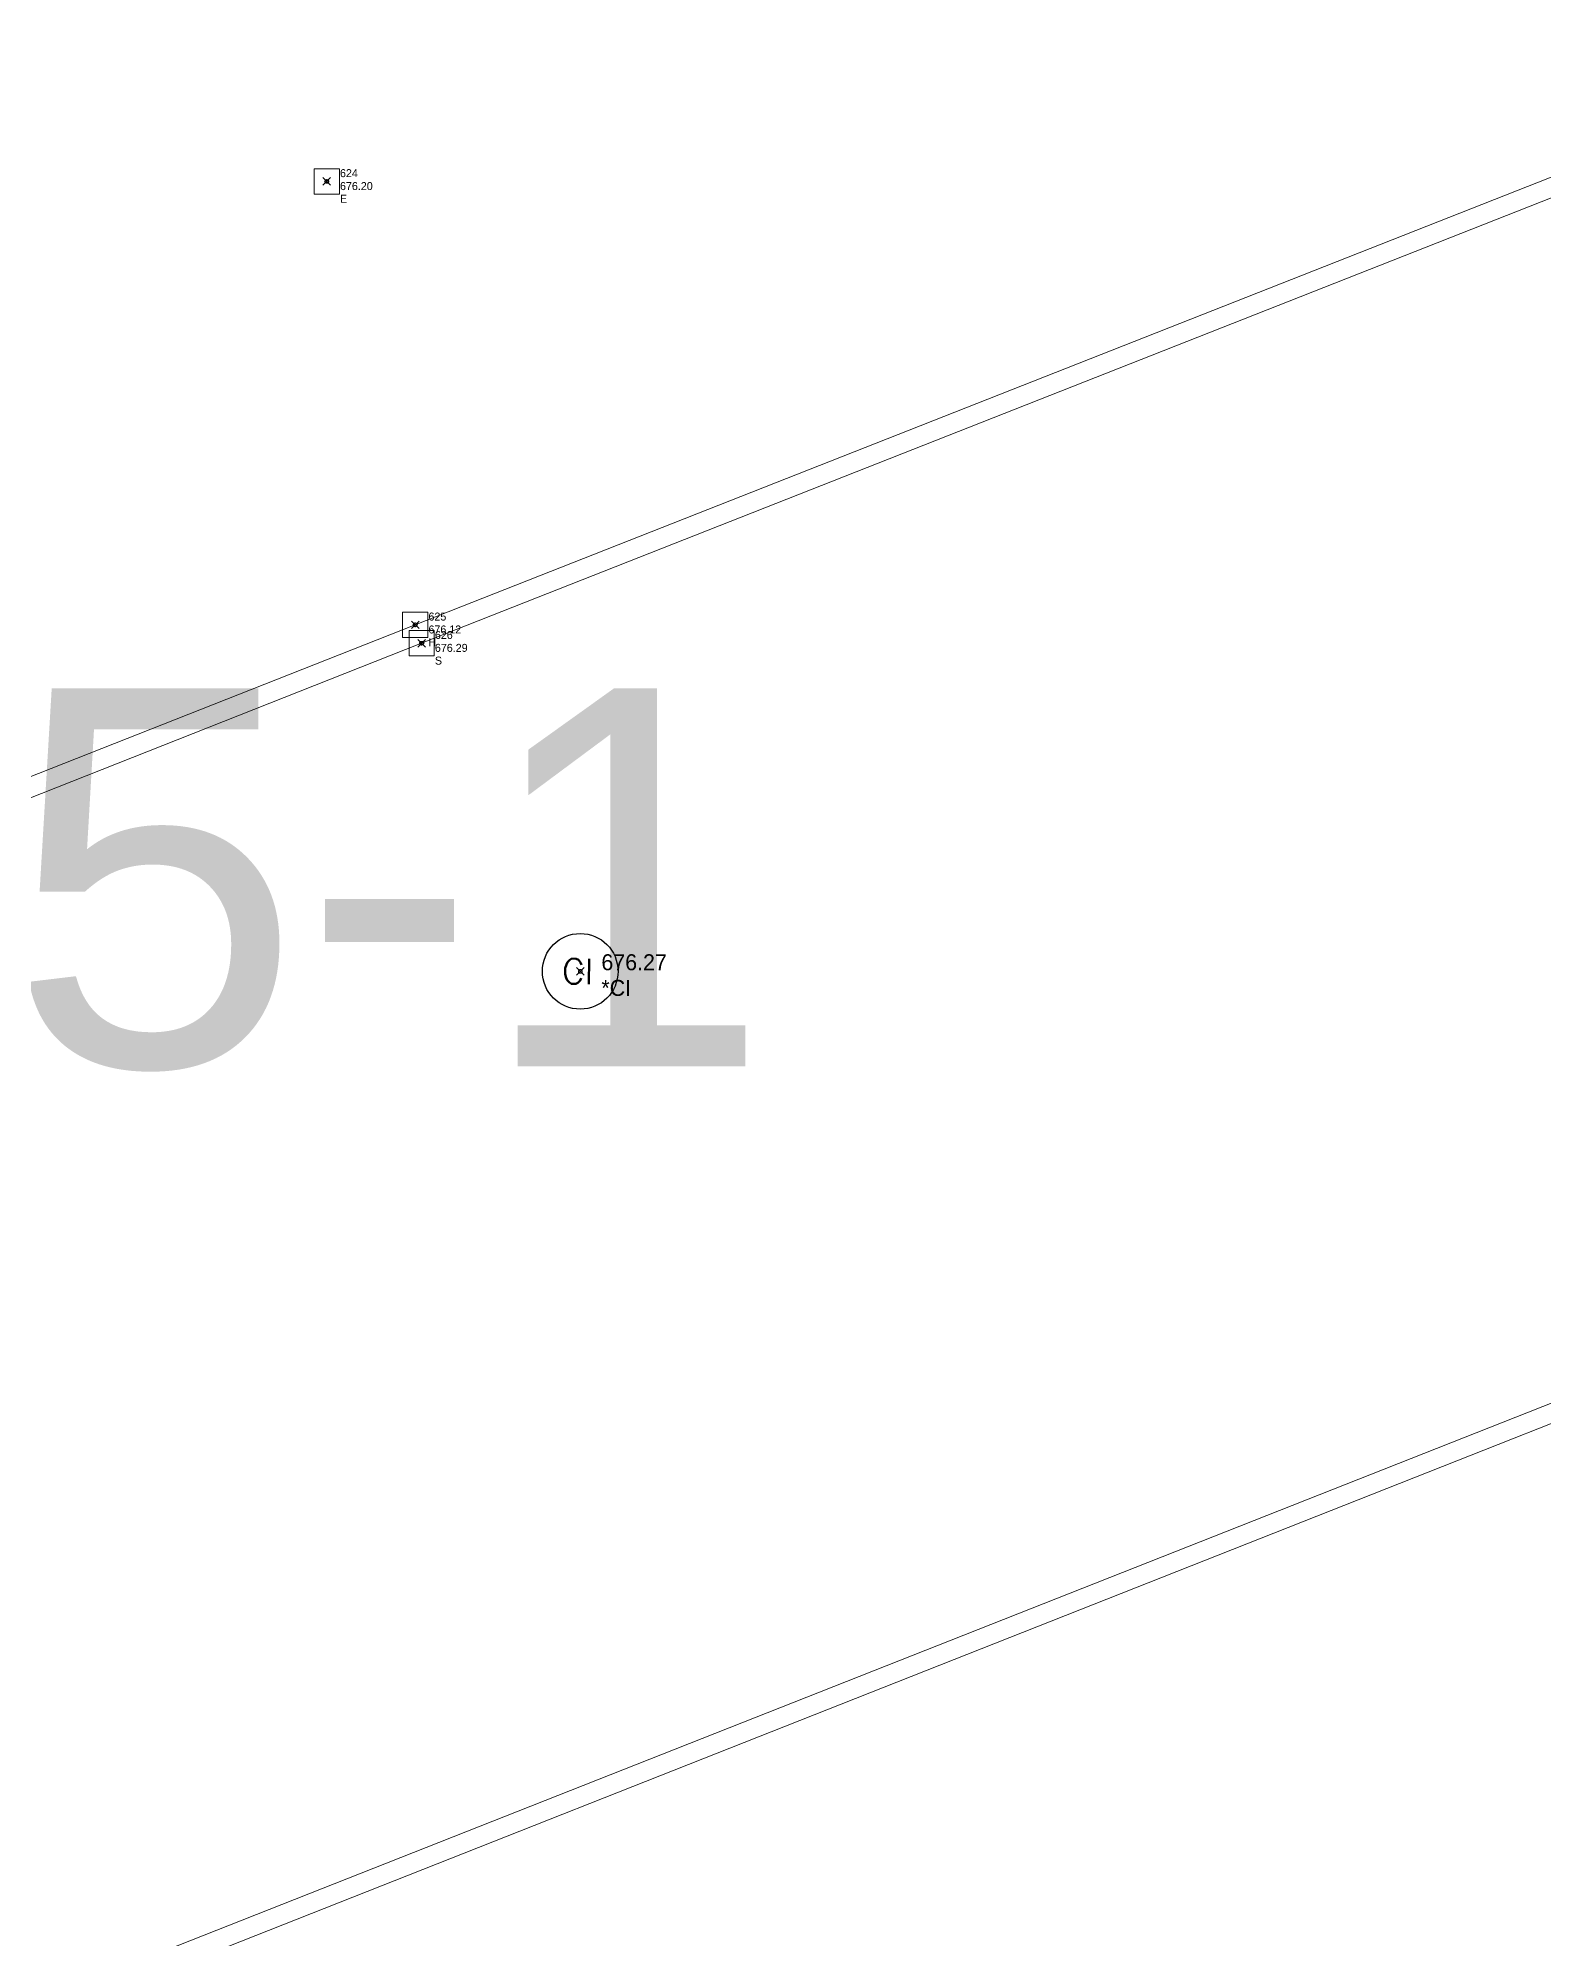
# Model space of a CAD drawing. Extents: x 350769 to 354978, y 6304672 to 6307963.
# Drawn here: x 352513.1 to 352525.05, y 6305406.01 to 6305421.09 of the extents above; entities that cross this region are included whole.
import ezdxf

# ---------------------------------------------------------------- set-up
doc = ezdxf.new("R2010")
doc.units = 0
doc.header["$PDMODE"] = 35
doc.header["$PDSIZE"] = 0.03
doc.linetypes.add('CONTINUOS', pattern=[0])
doc.layers.get('0').update_dxf_attribs({"linetype": 'CONTINUOUS'})
doc.layers.get('Defpoints').update_dxf_attribs({"linetype": 'CONTINUOUS'})
for name, color, linetype in [('02_Geo ext_Acotamiento', 7, 'CONTINUOUS'), ('1-PAVIMENTO', 161, 'CONTINUOUS'), ('1-PRS', 6, 'CONTINUOUS'), ('1-SOLERA', 212, 'CONTINUOUS'), ('2-ACHURADO VEREDA', 252, 'CONTINUOUS'), ('C-TINN', 5, 'CONTINUOUS'), ('V-NODE - 2013', 4, 'CONTINUOUS'), ('V-NODE DIC 2005', 4, 'CONTINUOUS'), ('V-NODE-TEXT 2013', 2, 'CONTINUOUS'), ('V-NODE-TEXT DIC 2005', 2, 'CONTINUOUS'), ('Z-CI', 253, 'CONTINUOUS')]:
    doc.layers.add(name, color=color, linetype=linetype)
doc.layers.add('0_ASD_TOPOGRAFIA_ELEMENTOS', color=9, linetype='CONTINUOS', lineweight=5, true_color=0xbdbdbd)
doc.styles.add('A', font='arial.ttf', dxfattribs={"height": 2})
doc.styles.add('ROMANS', font='romans.shx', dxfattribs={"width": 0.65})
doc.dimstyles.new('Principal', dxfattribs={"dimscale": 0, "dimtxt": 2, "dimasz": 2, "dimexe": 1, "dimexo": 1, "dimtad": 1, "dimrnd": 0.05, "dimzin": 1, "dimtxsty": 'ROMANS', "dimcen": 2.5, "dimclrt": 2, "dimaunit": 2, "dimadec": 0, "dimazin": 0, "dimtfac": 1, "dimtmove": 0, "dimatfit": 3, "dimfxl": 1, "dimfxlon": 1, "dimarcsym": 0})

# ---------------------------------------------------------------- blocks, each defined once
blk = doc.blocks.new('CI')
at = {"layer": 'Z-CI'}
blk.add_circle((0, 0), 1.2, dxfattribs=at)
at = {"layer": 'Z-CI', "style": 'ROMANS'}
blk.add_text('CI', height=0.8, rotation=360, dxfattribs=at).set_placement((-0.579, -0.402))
blk = doc.blocks.new('*U236', base_point=(352516.147, 6305416.29))
at = {"layer": 'V-NODE - 2013', "lineweight": -2}
blk.add_point((352516.147, 6305416.29), dxfattribs=at)
at = {"layer": 'V-NODE-TEXT 2013', "linetype": 'ByBlock', "char_height": 0.0635}
for s, insert, attachment_point in [('626', (352516.252, 6305416.323), 7), ('676.29', (352516.252, 6305416.285), 1), ('S', (352516.252, 6305416.184), 1)]:
    blk.add_mtext(s, dxfattribs=dict(at, insert=insert, attachment_point=attachment_point))
blk = doc.blocks.new('*U385', base_point=(352516.096, 6305416.436))
at = {"layer": 'V-NODE - 2013', "lineweight": -2}
blk.add_point((352516.096, 6305416.436), dxfattribs=at)
at = {"layer": 'V-NODE-TEXT 2013', "linetype": 'ByBlock', "char_height": 0.0635}
for s, insert, attachment_point in [('625', (352516.201, 6305416.469), 7), ('676.12', (352516.201, 6305416.431), 1), ('H', (352516.201, 6305416.33), 1)]:
    blk.add_mtext(s, dxfattribs=dict(at, insert=insert, attachment_point=attachment_point))
blk = doc.blocks.new('*U424', base_point=(352515.394, 6305419.954))
at = {"layer": 'V-NODE - 2013', "lineweight": -2}
blk.add_point((352515.394, 6305419.954), dxfattribs=at)
at = {"layer": 'V-NODE-TEXT 2013', "linetype": 'ByBlock', "char_height": 0.0635}
for s, insert, attachment_point in [('624', (352515.499, 6305419.987), 7), ('676.20', (352515.499, 6305419.949), 1), ('E', (352515.499, 6305419.848), 1)]:
    blk.add_mtext(s, dxfattribs=dict(at, insert=insert, attachment_point=attachment_point))
blk = doc.blocks.new('*D1236')
at = {"layer": '02_Geo ext_Acotamiento', "color": 0, "lineweight": -2, "transparency": 16777216}
blk.add_line((352474.045, 6305972.496), (352473.119, 6305978.179), dxfattribs=at)
at = {"layer": '02_Geo ext_Acotamiento', "color": 0, "transparency": 16777216}
blk.add_solid([(352473.283, 6305978.206), (352472.954, 6305978.153), (352472.958, 6305979.166)], dxfattribs=at)
at = {"layer": 'Defpoints', "color": 0, "transparency": 16777216}
for p in [(352472.958, 6305979.166), (352596.042, 6305224.025)]:
    blk.add_point(p, dxfattribs=at)
at = {"layer": '02_Geo ext_Acotamiento', "color": 2, "transparency": 16777216, "insert": (352474.582, 6305974.845), "char_height": 1, "attachment_point": 5, "rotation": 279.2575, "style": 'ROMANS'}
blk.add_mtext('R765,10', dxfattribs=at)
blk = doc.blocks.new('*U1327')
at = {"color": 0, "linetype": 'ByBlock', "lineweight": -2, "transparency": 16777216}
blk.add_point((0, 0), dxfattribs=at)
blk = doc.blocks.new('*U1622', base_point=(352517.474, 6305413.614))
at = {"layer": 'V-NODE-TEXT DIC 2005', "linetype": 'ByBlock', "char_height": 0.127}
for s, insert, attachment_point in [('676.27', (352517.641, 6305413.685), 4), ('*CI', (352517.641, 6305413.546), 1)]:
    blk.add_mtext(s, dxfattribs=dict(at, insert=insert, attachment_point=attachment_point))
blk = doc.blocks.new('*U1623', base_point=(352517.474, 6305413.614))
at = {"layer": 'V-NODE-TEXT DIC 2005', "color": 2, "lineweight": -2}
blk.add_blockref('*U1622', (352517.474, 6305413.614), dxfattribs=at)
blk = doc.blocks.new('*U4476', base_point=(352516.147, 6305416.29))
at = {"layer": 'V-NODE - 2013', "lineweight": -2}
blk.add_point((352516.147, 6305416.29), dxfattribs=at)
at = {"layer": 'V-NODE-TEXT 2013', "linetype": 'ByBlock', "char_height": 0.0635}
for s, insert, attachment_point in [('626', (352516.252, 6305416.323), 7), ('676.29', (352516.252, 6305416.285), 1), ('S', (352516.252, 6305416.184), 1)]:
    blk.add_mtext(s, dxfattribs=dict(at, insert=insert, attachment_point=attachment_point))
blk = doc.blocks.new('*U4631', base_point=(352516.096, 6305416.436))
at = {"layer": 'V-NODE - 2013', "lineweight": -2}
blk.add_point((352516.096, 6305416.436), dxfattribs=at)
at = {"layer": 'V-NODE-TEXT 2013', "linetype": 'ByBlock', "char_height": 0.0635}
for s, insert, attachment_point in [('625', (352516.201, 6305416.469), 7), ('676.12', (352516.201, 6305416.431), 1), ('H', (352516.201, 6305416.33), 1)]:
    blk.add_mtext(s, dxfattribs=dict(at, insert=insert, attachment_point=attachment_point))
blk = doc.blocks.new('*U4673', base_point=(352515.394, 6305419.954))
at = {"layer": 'V-NODE - 2013', "lineweight": -2}
blk.add_point((352515.394, 6305419.954), dxfattribs=at)
at = {"layer": 'V-NODE-TEXT 2013', "linetype": 'ByBlock', "char_height": 0.0635}
for s, insert, attachment_point in [('624', (352515.499, 6305419.987), 7), ('676.20', (352515.499, 6305419.949), 1), ('E', (352515.499, 6305419.848), 1)]:
    blk.add_mtext(s, dxfattribs=dict(at, insert=insert, attachment_point=attachment_point))
blk = doc.blocks.new('TOPOGRAFIA')
at = {"layer": '1-PAVIMENTO', "color": 9, "lineweight": 0, "true_color": 0xbdbdbd, "flags": 128}
blk.add_lwpolyline([(390444.268, 6302388.116), (390457.741, 6302393.434), (390468.498, 6302397.661), (390479.763, 6302402.113), (390491.069, 6302406.566), (390504.34, 6302411.797), (390516.096, 6302416.436), (390528.667, 6302421.39), (390542.311, 6302426.778), (390554.613, 6302431.626), (390569.19, 6302437.377), (390581.349, 6302442.198), (390592.357, 6302446.525), (390602.496, 6302450.542)], dxfattribs=at)
blk.add_lwpolyline([(390600.084, 6302439.685), (390582.401, 6302432.72), (390570.449, 6302428.014), (390558.301, 6302423.206), (390544.727, 6302417.864), (390528.676, 6302411.51), (390513.606, 6302405.553), (390499.246, 6302399.912), (390484.347, 6302393.994), (390469.727, 6302388.294), (390459.936, 6302384.461), (390447.798, 6302379.643, -0.019885)], format="xyb", dxfattribs=at)
at = {"layer": '1-SOLERA', "color": 9, "lineweight": 0, "true_color": 0xbdbdbd, "flags": 128}
for points in [[(390444.36, 6302387.966), (390457.762, 6302393.273), (390468.575, 6302397.519), (390479.829, 6302401.965), (390491.135, 6302406.422), (390504.423, 6302411.655), (390516.147, 6302416.29), (390528.739, 6302421.254), (390542.04, 6302426.48), (390554.717, 6302431.497), (390569.137, 6302437.209), (390581.385, 6302442.039), (390592.396, 6302446.375), (390602.55, 6302450.4)], [(390600.076, 6302439.845), (390582.373, 6302432.897), (390570.404, 6302428.15), (390558.26, 6302423.385), (390544.683, 6302418.005), (390528.579, 6302411.63), (390513.476, 6302405.667), (390499.207, 6302400.073), (390484.253, 6302394.132), (390469.648, 6302388.404), (390459.867, 6302384.585), (390447.738, 6302379.756)]]:
    blk.add_lwpolyline(points, dxfattribs=at)
at = {"layer": 'C-TINN', "color": 9, "linetype": 'Continuous', "lineweight": 0, "true_color": 0xbdbdbd}
for points, elevation in [([(390515.294, 6302419.854), (390515.294, 6302420.054), (390515.494, 6302420.054), (390515.494, 6302419.854), (390515.294, 6302419.854)], 676.201), ([(390515.996, 6302416.336), (390515.996, 6302416.536), (390516.196, 6302416.536), (390516.196, 6302416.336), (390515.996, 6302416.336)], 676.116), ([(390516.047, 6302416.19), (390516.047, 6302416.39), (390516.247, 6302416.39), (390516.247, 6302416.19), (390516.047, 6302416.19)], 676.287)]:
    blk.add_lwpolyline(points, dxfattribs=dict(at, elevation=elevation))
for p in [(390515.394, 6302419.954, 676.201), (390516.096, 6302416.436, 676.116), (390516.147, 6302416.29, 676.287)]:
    blk.add_point(p, dxfattribs=at)
at = {"color": 9, "lineweight": 0, "true_color": 0xbdbdbd}
for name, p in [('*U4673', (390515.394, 6302419.954)), ('*U4631', (390516.096, 6302416.436)), ('*U4476', (390516.147, 6302416.29))]:
    blk.add_blockref(name, p, dxfattribs=at)
at = {"layer": 'V-NODE DIC 2005', "color": 9, "lineweight": 0, "true_color": 0xbdbdbd, "rotation": 359.9963883938062}
blk.add_blockref('*U1327', (390517.406, 6302413.687), dxfattribs=at)
at = {"layer": 'V-NODE-TEXT DIC 2005', "color": 9, "lineweight": 0, "true_color": 0xbdbdbd, "rotation": 359.9963883938062}
blk.add_blockref('*U1623', (390517.406, 6302413.687), dxfattribs=at)
at = {"layer": 'Z-CI', "color": 9, "lineweight": 0, "true_color": 0xbdbdbd, "xscale": 0.25, "yscale": 0.25, "zscale": 0.25, "rotation": 359.0901018221344}
blk.add_blockref('CI', (390517.405, 6302413.687), dxfattribs=at)
at = {"layer": '1-PRS', "color": 9, "lineweight": 0, "true_color": 0xbdbdbd, "style": 'A'}
blk.add_text('TR5-1', height=3, dxfattribs=at).set_placement((390507.278, 6302412.933))

msp = doc.modelspace()

# ---------------------------------------------------------------- hatches: boundary and pattern name
at = {"layer": '2-ACHURADO VEREDA'}
h = msp.add_hatch(dxfattribs=at)
h.set_pattern_fill('ANSI32', color=256, scale=0.09)
edge = h.paths.add_edge_path()
edge.add_line((352494.157, 6305418.53), (352488.941, 6305416.427))
edge.add_line((352488.941, 6305416.427), (352489.942, 6305414.484))
edge.add_arc((352490.824, 6305415.746), 1.539, 235.046, 265.5321)
edge.add_line((352490.704, 6305414.211), (352494.697, 6305415.812))
edge.add_line((352494.697, 6305415.812), (352494.552, 6305416.257))
edge.add_line((352494.552, 6305416.257), (352502.709, 6305419.494))
edge.add_line((352502.709, 6305419.494), (352512.363, 6305423.326))
edge.add_line((352512.363, 6305423.326), (352522.849, 6305427.501))
edge.add_line((352522.849, 6305427.501), (352532.385, 6305431.239))
edge.add_line((352532.385, 6305431.239), (352541.168, 6305434.704))
edge.add_line((352541.168, 6305434.704), (352560.355, 6305442.352))
edge.add_line((352560.355, 6305442.352), (352574.057, 6305447.661))
edge.add_line((352574.057, 6305447.661), (352586.18, 6305452.427))
edge.add_line((352586.18, 6305452.427), (352599.796, 6305457.878))
edge.add_line((352599.796, 6305457.878), (352599.983, 6305460.901))
edge.add_line((352599.983, 6305460.901), (352599.939, 6305461.036))
edge.add_line((352599.939, 6305461.036), (352596.032, 6305459.42))
edge.add_line((352596.032, 6305459.42), (352585.207, 6305455.053))
edge.add_line((352585.207, 6305455.053), (352572.313, 6305449.916))
edge.add_line((352572.313, 6305449.916), (352559.381, 6305444.752))
edge.add_line((352559.381, 6305444.752), (352540.705, 6305437.224))
edge.add_line((352540.705, 6305437.224), (352531.498, 6305433.526))
edge.add_line((352531.498, 6305433.526), (352522.742, 6305429.978))
edge.add_line((352522.742, 6305429.978), (352511.784, 6305425.587))
edge.add_line((352511.784, 6305425.587), (352506.646, 6305423.549))
edge.add_line((352506.646, 6305423.549), (352502.028, 6305421.704))
edge.add_line((352502.028, 6305421.704), (352494.812, 6305418.794))
edge.add_line((352494.812, 6305418.794), (352495.181, 6305417.883))
edge.add_line((352495.181, 6305417.883), (352494.537, 6305417.593))
edge.add_line((352494.537, 6305417.593), (352494.157, 6305418.53))

# ---------------------------------------------------------------- block references
for name, p in [('*U424', (352515.394, 6305419.954)), ('*U385', (352516.096, 6305416.436)), ('*U236', (352516.147, 6305416.29))]:
    msp.add_blockref(name, p)
at = {"layer": 'Z-CI', "xscale": 0.25, "yscale": 0.25, "zscale": 0.25, "rotation": 359.0901018221344}
msp.add_blockref('CI', (352517.405, 6305413.687), dxfattribs=at)

# ---------------------------------------------------------------- texts
at = {"layer": '1-PRS', "style": 'A'}
msp.add_text('TR5-1', height=3, dxfattribs=at).set_placement((352507.278, 6305412.933))

# ---------------------------------------------------------------- dimensions: what is measured, and where the dimension line sits
at = {"layer": '02_Geo ext_Acotamiento'}
dim = msp.add_radius_dim(center=(352596.042, 6305224.025), mpoint=(352472.958, 6305979.166), dimstyle='Principal', override={"dimscale": 0, "dimaunit": 0, "dimfxl": 0.22, "dimarcsym": 1}, dxfattribs=at)
dim.commit()
dim.dimension.update_dxf_attribs({"geometry": '*D1236', "text_midpoint": (352473.686, 6305974.698), "dimtype": 164})

# ---------------------------------------------------------------- next in the draw order: block references
at = {"layer": '0_ASD_TOPOGRAFIA_ELEMENTOS', "color": 30, "true_color": 0xf26507}
msp.add_blockref('TOPOGRAFIA', (-38000, 3000), dxfattribs=at)

doc.saveas('drawing.dxf')
